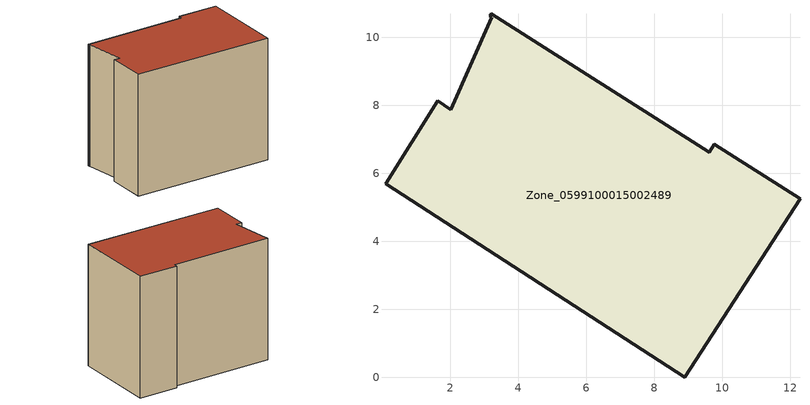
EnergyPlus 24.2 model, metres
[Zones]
Zone_0599100015002489
 floor ground (C_G): 3.16,10.63 3.2,10.69 9.61,6.62 9.76,6.85 12.28,5.25 8.89,0 0.09,5.69 1.62,8.13 2.01,7.87 3.21,10.59 z1
 wall outside (C_F): 8.89,0 12.28,5.25 9.76,6.85 9.61,6.62 3.2,10.69 3.16,10.63 3.21,10.59 2.01,7.87 1.62,8.13 0.09,5.69 8.89,0 z1:10.01
 roof outside (C_R): 9.61,6.62 3.2,10.69 3.16,10.63 3.21,10.59 2.01,7.87 1.62,8.13 0.09,5.69 8.89,0 12.28,5.25 9.76,6.85 z10.01
[BUILDING]
Pand.0599100015002489: North Axis=0; Terrain=City; Loads Convergence Tolerance Value=0.04; Temperature Convergence Tolerance Value=0.4; Solar Distribution=FullExterior; Maximum Number of Warmup Days=25; Minimum Number of Warmup Days=1
[Site:Location]
Rotterdam.The.Hague.AP_ZH_NLD Design_Conditions: Latitude=51.96; Longitude=4.45; Time Zone=1; Elevation=-4.5
[SITE:GROUNDTEMPERATURE:BUILDINGSURFACE]
18, 18, 18, 18, 18, 18, 18, 18, 18, 18, 18, 18
[MATERIAL] Thermal Absorptance=0.9; Solar Absorptance=0.7; Visible Absorptance=0.7
Name | Roughness | Thickness | Conductivity | Density | Specific Heat
G.TI.2006-2014 | MediumSmooth | 0.15 | 0.06 | 540 | 1210
F.TI.2006-2014 | Rough | 0.3 | 0.12 | 1920 | 840
R.TI.2006-2014 | MediumRough | 0.2 | 0.08 | 1500 | 1000
[CONSTRUCTION]
C_G: G.TI.2006-2014
C_F: F.TI.2006-2014
C_R: R.TI.2006-2014
[ZONE]
Zone_0599100015002489: Type=1; Multiplier=1; Ceiling Height=Autocalculate; Volume=Autocalculate; Floor Area=autocalculate; Part of Total Floor Area=Yes
[ZONEINFILTRATION:DESIGNFLOWRATE]
Infil_Zone_0599100015002489: Zone or ZoneList or Space or SpaceList=Zone_0599100015002489; Schedule=AlwaysOn; Design Flow Rate Calculation Method=Flow/Area; Flow Rate per Floor Area=0.0015; Constant Term Coefficient=1; Temperature Term Coefficient=0; Velocity Term Coefficient=0; Velocity Squared Term Coefficient=0
[HVACTEMPLATE:ZONE:IDEALLOADSAIRSYSTEM]
Zone_0599100015002489: Maximum Heating Supply Air Temperature=50; Minimum Cooling Supply Air Temperature=13; Maximum Heating Supply Air Humidity Ratio=0.0156; Minimum Cooling Supply Air Humidity Ratio=0.0077; Heating Limit=NoLimit; Cooling Limit=NoLimit; Dehumidification Control Type=ConstantSensibleHeatRatio; Cooling Sensible Heat Ratio=0.7; Dehumidification Setpoint=60; Humidification Control Type=None; Humidification Setpoint=30; Outdoor Air Method=None; Outdoor Air Flow Rate per Person=0.00944; Outdoor Air Flow Rate per Zone Floor Area=0; Outdoor Air Flow Rate per Zone=0; Demand Controlled Ventilation Type=None; Outdoor Air Economizer Type=NoEconomizer; Heat Recovery Type=None; Sensible Heat Recovery Effectiveness=0.7; Latent Heat Recovery Effectiveness=0.65
[ZONECONTROL:THERMOSTAT]
ThermostatControl_Zone_0599100015002489: Zone or ZoneList=Zone_0599100015002489; Control Type Schedule=DualSetpointControlType; Control 1=Thermostat_Zone_0599100015002489; Temperature Difference Between Cutout And Setpoint=0
[THERMOSTATSETPOINT:DUALSETPOINT]
Thermostat_Zone_0599100015002489: Heating Setpoint Temperature Schedule=HeatingSetpoint_Zone_0599100015002489; Cooling Setpoint Temperature Schedule=CoolingSetpoint_Zone_0599100015002489
[SCHEDULE:COMPACT]
HeatingSetpoint_Zone_0599100015002489: Through: 12/31, For: AllDays, Until: 24:00, 21
CoolingSetpoint_Zone_0599100015002489: Through: 12/31, For: AllDays, Until: 24:00, 24
DualSetpointControlType: Through: 12/31, For: AllDays, Until: 24:00, 4
AlwaysOn: Through: 12/31, For: AllDays, Until: 24:00, 1
